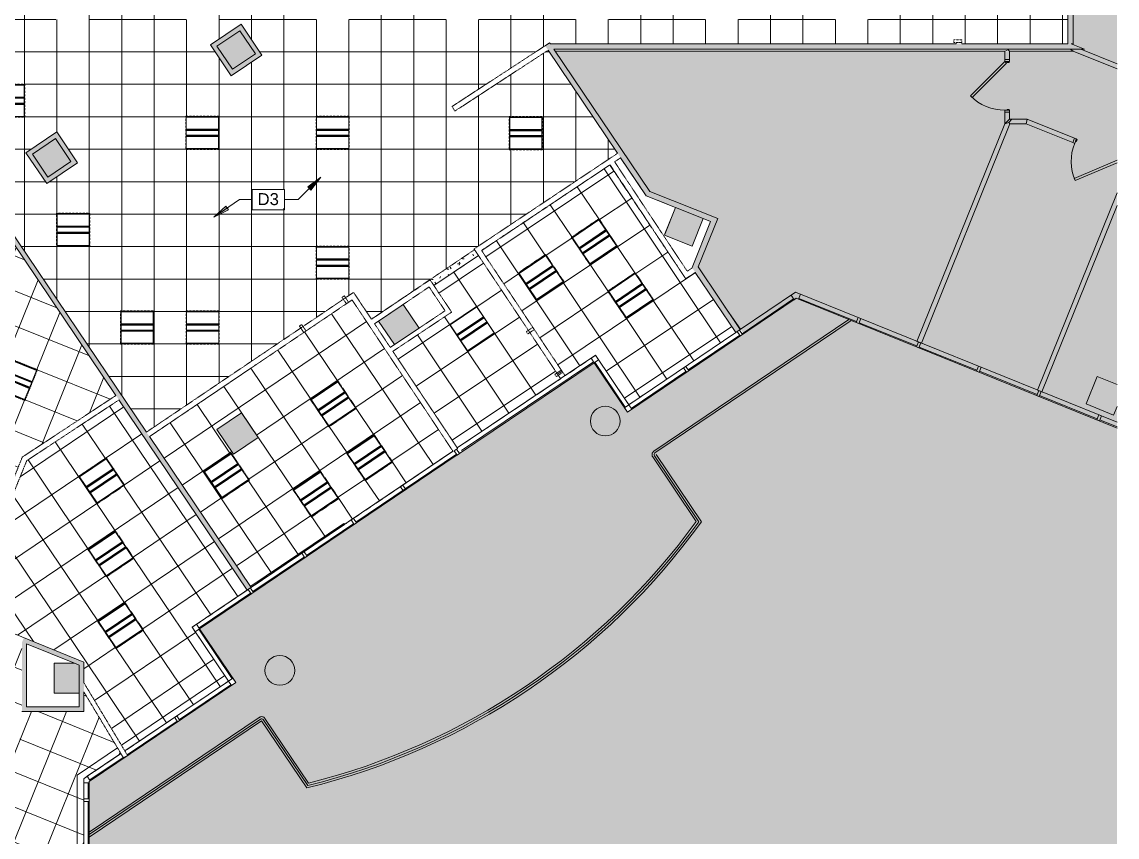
# Model space of a CAD drawing. Header units: inches. Extents: x 308 to 1690, y -476 to 1095.
# Drawn here: x 880 to 1690, y 52 to 655 of the extents above; entities that cross this region are included whole.
import ezdxf

# ---------------------------------------------------------------- set-up
doc = ezdxf.new("R2010")
doc.units = ezdxf.units.IN
doc.header["$MEASUREMENT"] = 0
doc.linetypes.add('Demolished', pattern=[0.1875, 0.125, -0.0625])
doc.layers.get('DefPoints').update_dxf_attribs({"lineweight": 9})
for name, color, linetype, lineweight in [('8th floor - 800-805 background_dwg', 8, 'Continuous', 9), ('A-ANNO-KEYN', 231, 'Continuous', 9), ('A-CLNG', 13, 'Continuous', 13), ('A-CLNG-PATT', 13, 'Demolished', 9), ('A-COLS', 52, 'Continuous', 13), ('A-DETL-GENF', 92, 'Continuous', 9), ('A-DOOR', 31, 'Continuous', 13), ('A-DOOR-FRAM', 31, 'Continuous', 20), ('A-WALL', 113, 'Continuous', 13), ('A-Wall-Bldg', 7, 'Continuous', 9), ('A-Wall-Exst', 7, 'Continuous', 9), ('A-WALL-PATT', 111, 'Continuous', 13), ('E-LITE-EQPM', 33, 'Continuous', 13), ('I-WALL', 2, 'Continuous', 13)]:
    doc.layers.add(name, color=color, linetype=linetype, lineweight=lineweight)
doc.styles.add('Arial', font='arial.ttf', dxfattribs={"height": 8.851796})

# ---------------------------------------------------------------- blocks, each defined once
blk = doc.blocks.new('Single Flush - OTJ_SOLIDFLUSH_ALUM-5004421-FIRST FLOOR RCP DEMO')
at = {"layer": 'A-DOOR-FRAM', "color": 10, "linetype": 'Demolished'}
for p, q in [((-20, 3.75), (-20, -2)), ((-20, 3.75), (-18, 3.75)), ((-18, 3.75), (-18, -2)), ((18.000004, 3.75), (18.000004, -2)), ((18.000004, 3.75), (20.000004, 3.75)), ((20.000004, 3.75), (20.000004, -2)), ((-20, -2), (-18, -2)), ((18.000004, -2), (20.000004, -2))]:
    blk.add_line(p, q, dxfattribs=at)
blk = doc.blocks.new('Single Flush - OTJ_SOLIDFLUSH_ALUM-V5-FIRST FLOOR RCP DEMO')
at = {"layer": 'A-DOOR-FRAM', "color": 10, "linetype": 'Demolished'}
for p, q in [((-20, -3.75), (-20, 2)), ((-20, 2), (-18, 2)), ((-18, -3.75), (-18, 2)), ((18.000004, -3.75), (18.000004, 2)), ((18.000004, 2), (20.000004, 2)), ((20.000004, -3.75), (20.000004, 2)), ((-20, -3.75), (-18, -3.75)), ((18.000004, -3.75), (20.000004, -3.75))]:
    blk.add_line(p, q, dxfattribs=at)
blk = doc.blocks.new('L-Recessed-Axis-Plano - 2 X 2-4550865-FIRST FLOOR RCP DEMO')
at = {"layer": 'E-LITE-EQPM', "lineweight": 9}
for p, q in [((11.91, 11.87), (-11.91, 11.87)), ((-11.91, 11.87), (-11.91, -11.88)), ((-11.88, -11.56), (-11.88, 11.56)), ((-11.88, 11.56), (11.87, 11.56)), ((11.87, 11.56), (11.87, -11.56)), ((11.91, -11.88), (11.91, 11.87)), ((-11.88, 2.74), (11.87, 2.74)), ((11.87, 2.51), (-11.88, 2.51)), ((-11.88, 2.3), (11.87, 2.3)), ((-11.88, 2.2), (11.87, 2.2)), ((-11.88, 1.83), (11.87, 1.83)), ((-11.88, -1.83), (11.87, -1.83)), ((-11.88, -2.2), (11.87, -2.2)), ((-11.88, -2.3), (11.87, -2.3)), ((-11.88, -2.51), (11.87, -2.51)), ((-11.88, -2.74), (11.87, -2.74)), ((-11.91, -11.88), (11.91, -11.88)), ((11.87, -11.56), (-11.88, -11.56))]:
    blk.add_line(p, q, dxfattribs=at)
blk = doc.blocks.new('8th floor - 800-805 background_dwg-4807125-FIRST FLOOR RCP DEMO')
at = {"layer": 'A-Wall-Bldg'}
for points in [[(1355.6, 498.46), (1359.19, 507.55), (1355.53, 498.48)], [(1173.65, 428.68), (1173.69, 428.71), (1161.89, 446.21), (1161.85, 446.18), (1171.6, 431.73)], [(1687.46, 364.37), (1690.03, 370.72), (1690.03, 387.06), (1675.3, 393.01), (1667.06, 372.61), (1682.06, 366.55)], [(1054.61, 347.71), (1054.62, 347.72), (1042.32, 365.96), (1024.1, 353.63), (1024.11, 353.62), (1042.34, 365.91), (1054.11, 348.45)], [(1312.54, 348.99), (1314.79, 349.47), (1316.89, 350.4), (1318.75, 351.75), (1320.29, 353.46), (1321.44, 355.45), (1322.15, 357.64), (1322.39, 359.93), (1322.15, 362.21), (1321.44, 364.4), (1320.15, 366.55), (1318.75, 368.1), (1316.89, 369.45), (1314.79, 370.39), (1312.54, 370.87), (1310.24, 370.87), (1307.99, 370.39), (1305.89, 369.45), (1304.03, 368.1), (1302.49, 366.39), (1301.34, 364.4), (1300.63, 362.21), (1300.39, 359.93), (1300.63, 357.64), (1301.34, 355.45), (1302.49, 353.46), (1304.17, 351.65), (1305.89, 350.4), (1307.99, 349.47), (1310.24, 348.99)], [(1071.76, 164.62), (1074.01, 165.09), (1076.11, 166.03), (1077.97, 167.38), (1079.51, 169.09), (1080.66, 171.08), (1081.37, 173.27), (1081.61, 175.56), (1081.37, 177.84), (1080.66, 180.03), (1079.51, 182.02), (1077.97, 183.73), (1076.11, 185.08), (1074.01, 186.02), (1071.76, 186.5), (1069.46, 186.5), (1067.21, 186.02), (1065.11, 185.08), (1063.25, 183.73), (1061.71, 182.02), (1060.56, 180.03), (1059.85, 177.84), (1059.61, 175.56), (1059.85, 173.27), (1060.56, 171.08), (1061.71, 169.09), (1063.25, 167.38), (1065.11, 166.03), (1067.21, 165.09), (1069.46, 164.62)]]:
    blk.add_hatch(color=256, dxfattribs=at).paths.add_polyline_path(points, flags=0)
for p, q in [((1355.53, 498.48), (1361.87, 514.17)), ((1383.81, 509.75), (1382.29, 505.98)), ((1355.6, 498.46), (1355.53, 498.48)), ((1161.89, 446.21), (1173.69, 428.7)), ((1161.89, 446.21), (1173.7, 428.71)), ((1450.67, 450.27), (1412.53, 424.55)), ((1497.31, 433.47), (1454.66, 450.7)), ((1491.66, 434.97), (1347.28, 337.61)), ((1493.33, 434.29), (1348.11, 336.36)), ((1541.81, 415.46), (1499.15, 432.7)), ((1410.88, 423.44), (1372.74, 397.72)), ((1542.1, 418.85), (1545.8, 417.36)), ((1586.31, 397.48), (1543.66, 414.71)), ((1302.71, 403.72), (1204.92, 338.22)), ((1303.7, 403.51), (1326.14, 370.24)), ((1371.08, 396.61), (1330.65, 369.35)), ((1630.81, 379.49), (1588.16, 396.73)), ((1631.1, 382.88), (1634.81, 381.39)), ((1675.19, 361.56), (1632.66, 378.75)), ((1690.03, 355.56), (1677.17, 360.76)), ((1126.88, 285.23), (1201.41, 335.37)), ((1127.35, 284.58), (1201.77, 334.85)), ((1203.26, 337.11), (1203.26, 337.11)), ((1346.46, 333.44), (1378.73, 285.59)), ((1347.71, 334.28), (1380.62, 285.48)), ((1348.95, 335.12), (1382.49, 285.37)), ((1090.41, 260.62), (1125.29, 284.06)), ((1050.65, 233.77), (1088.79, 259.48)), ((1010.85, 206.93), (1049, 232.64)), ((1010.67, 205.93), (1035.3, 169.4)), ((1029.8, 171.76), (953.39, 120.23)), ((996.28, 139.18), (1034.43, 164.9)), ((929.55, 55.9), (1055.44, 140.8)), ((929.55, 54.09), (1056.28, 139.56)), ((957.65, 113.13), (994.63, 138.06)), ((1058.36, 139.16), (1091.25, 90.39)), ((1059.61, 139.99), (1091.86, 92.18)), ((928.17, 97.19), (953.06, 113.97)), ((953.02, 113.92), (953.07, 113.96)), ((953.74, 112.85), (953.02, 113.92)), ((954.75, 111.17), (930, 94.48)), ((925.59, 92.35), (925.59, -149.24)), ((928.84, 92.35), (928.84, 80.58)), ((929.56, 92.36), (929.56, -475.96)), ((928.83, 78.58), (928.83, 32.58))]:
    blk.add_line(p, q, dxfattribs=at)
at = {"layer": 'A-Wall-Bldg', "flags": 128}
for points in [[(1690.03, 359.08), (1452.17, 455.22), (1411.29, 427.65)], [(1690.03, 354.79), (1452.61, 450.75), (1327.76, 366.55), (1303.11, 403.11), (1203.45, 335.93)], [(1407.97, 425.42), (1328.82, 372.05), (1325.54, 369.84), (1327.76, 366.55), (1331.04, 368.76), (1328.82, 372.05), (1304.18, 408.6), (1306.4, 405.33), (1303.11, 403.11), (1300.9, 406.39), (1304.18, 408.61), (1201.85, 340.09)], [(1409.05, 426.14), (1411.26, 422.86), (1412.92, 423.97), (1410.7, 427.26)], [(1667.06, 372.61), (1675.3, 393.01), (1690.03, 387.06)], [(1024.08, 353.66), (1042.32, 365.96), (1054.62, 347.72)], [(1690.03, 370.72), (1687.46, 364.37), (1667.06, 372.61)], [(955.97, 115.93), (1032.6, 167.6), (1034.82, 164.32), (1038.1, 166.53), (1035.88, 169.82), (1032.6, 167.6), (1005.76, 207.4), (1007.97, 204.11), (1011.26, 206.33), (1009.05, 209.61), (1005.76, 207.4), (1198.71, 337.61)], [(1201.3, 339.11), (1203.45, 335.93), (1201.79, 334.81), (1199.64, 338.01)], [(1127.34, 284.59), (1011.26, 206.33), (1038.1, 166.53), (930.38, 93.91)], [(929.54, 52.28), (1057.12, 138.32), (1090.67, 88.57)], [(950.48, 118.27), (920.59, 98.11), (920.59, -14.68)], [(956.77, 111.93), (956.89, 111.75), (955.23, 110.64), (955.05, 110.9)], [(925.58, 80.58), (925.58, 78.58), (929.54, 78.58), (929.54, 80.58), (925.58, 80.58)]]:
    blk.add_lwpolyline(points, dxfattribs=at)
for points in [[(1452.63, 450.76), (1454.4, 450.05), (1455.88, 453.72), (1452.16, 455.22), (1448.85, 452.98), (1451.06, 449.7)], [(1500.38, 435.74), (1498.53, 436.48), (1497.06, 432.86), (1498.92, 432.11)], [(1544.88, 417.73), (1543.02, 418.48), (1541.56, 414.85), (1543.41, 414.11)], [(1370.91, 400.42), (1369.26, 399.3), (1371.47, 396.02), (1373.13, 397.14)], [(1589.38, 399.75), (1587.53, 400.49), (1586.06, 396.87), (1587.92, 396.12)], [(1633.88, 381.76), (1632.03, 382.51), (1630.57, 378.88), (1632.42, 378.14)], [(1678.38, 363.78), (1676.53, 364.52), (1675.07, 360.9), (1676.92, 360.15)], [(1159.92, 311.4), (1161.57, 312.52), (1163.79, 309.24), (1162.13, 308.12)], [(1049.04, 237.95), (1049.59, 237.13), (1118.47, 283.44), (1117.91, 284.27)], [(1123.44, 286.79), (1125.1, 287.91), (1127.31, 284.63), (1125.66, 283.51)], [(1086.97, 262.19), (1088.62, 263.31), (1090.84, 260.02), (1089.18, 258.91)], [(1047.18, 235.35), (1048.83, 236.47), (1051.04, 233.18), (1049.39, 232.06)], [(992.81, 140.76), (994.46, 141.88), (996.68, 138.59), (995.02, 137.48)], [(929.55, 93.35), (929.55, 92.35), (925.6, 92.35), (925.6, 95.45), (928.17, 97.19), (930.38, 93.91)]]:
    blk.add_lwpolyline(points, close=True, dxfattribs=at)
at = {"layer": 'A-Wall-Bldg'}
for centre in [(1311.39, 359.93), (1070.61, 175.56)]:
    blk.add_circle(centre, 11, dxfattribs=at)
for centre, radius, start, end in [((1348.95, 335.12), 3, 123.98208, 213.99251), ((1348.95, 335.12), 1.5, 123.99215, 214.01301), ((968.95, 583.85), 510, 283.80727, 324.17908), ((968.95, 583.85), 508.42, 283.91968, 324.06559), ((968.95, 583.85), 506.8, 284.0347, 323.95058), ((1057.12, 138.32), 3, 33.99724, 124.00767), ((1057.12, 138.32), 1.5, 33.97674, 123.9976)]:
    blk.add_arc(centre, radius, start, end, dxfattribs=at)
at = {"layer": 'A-Wall-Exst'}
for p, q in [((1269.09, 634.2), (1320.49, 558.01)), ((1274.4, 633.53), (1607.01, 633.53)), ((1610.51, 633.49), (1657.61, 633.49)), ((1657.61, 638.33), (1657.61, 638.97)), ((1322.72, 554.7), (1337.75, 532.42))]:
    blk.add_line(p, q, dxfattribs=at)
at = {"layer": 'A-Wall-Exst', "flags": 128}
for points in [[(1341.74, 526.52), (1356.65, 520.49), (1356.68, 520.57)], [(1408.66, 425.82), (1411.53, 427.82), (1399.93, 444.48)]]:
    blk.add_lwpolyline(points, dxfattribs=at)
at = {"layer": 'A-WALL-PATT', "color": 7, "lineweight": 9}
for p, q in [((1607, 588.35), (1610.5, 588.35)), ((1658.56, 569.16), (1657.25, 565.91)), ((1356.68, 520.57), (1356.65, 520.49)), ((1411.53, 427.82), (1408.66, 425.82))]:
    blk.add_line(p, q, dxfattribs=at)
at = {"layer": 'A-WALL-PATT', "color": 7, "lineweight": 9, "flags": 128}
for points in [[(1609.52, 634.97), (1609.34, 634.53), (1607.01, 633.49), (1609.34, 634.53), (1610.51, 633.49)], [(1610.51, 633.49), (1609.34, 634.53), (1609.52, 634.97)], [(1610.51, 627.35), (1609.34, 627.35), (1607.01, 627.35)], [(1545.2, 417.56), (1544.12, 418), (1541.96, 418.87)], [(1634.35, 381.59), (1632.19, 382.46), (1631.11, 382.9)]]:
    blk.add_lwpolyline(points, dxfattribs=at)
for points in [[(1655.48, 634.97), (1656.12, 634.52), (1657.61, 633.48)], [(1609.88, 580.7), (1612.19, 583.3), (1609.88, 580.7), (1610.78, 579.8), (1609.88, 580.7), (1607, 579.8), (1607.9, 580.7), (1610.5, 583.3), (1607, 579.8)], [(1622.99, 580.69), (1622.82, 579.8), (1623.5, 583.3)]]:
    blk.add_lwpolyline(points, close=True, dxfattribs=at)
at = {"layer": 'DefPoints'}
for p, q in [((1657.61, 633.48), (1690.03, 620.38)), ((1690.03, 624.16), (1663.27, 634.97)), ((1690.03, 528.67), (1631.11, 382.9))]:
    blk.add_line(p, q, dxfattribs=at)
at = {"layer": 'DefPoints', "flags": 128}
for points in [[(1607.01, 633.49), (1607.01, 627.35), (1610.51, 627.35), (1610.51, 633.49)], [(1610.51, 625.85), (1610.51, 627.35), (1607.01, 627.35), (1607.01, 625.85), (1610.51, 625.85)], [(1610.26, 625.85), (1610.26, 625.23), (1608.76, 625.23), (1608.76, 625.85), (1610.26, 625.85)], [(1612.19, 583.3), (1610.5, 583.3), (1610.5, 588.35), (1607, 588.35), (1607, 579.8), (1541.96, 418.87), (1545.2, 417.56), (1610.78, 579.8), (1622.82, 579.8), (1657.25, 565.91), (1658.56, 569.16), (1623.5, 583.3), (1612.19, 583.3)], [(1610.5, 589.85), (1610.5, 588.35), (1607, 588.35), (1607, 589.85), (1610.5, 589.85)], [(1610.25, 589.85), (1610.25, 590.48), (1608.75, 590.48), (1608.75, 589.85), (1610.25, 589.85)], [(1690.03, 552.94), (1658.21, 539.41), (1658.9, 537.8), (1690.03, 551.04)], [(1631.11, 382.9), (1634.35, 381.59), (1690.03, 519.33)]]:
    blk.add_lwpolyline(points, dxfattribs=at)
for points in [[(1607.01, 625.85), (1608.24, 624.62), (1582.78, 599.16), (1581.55, 600.4)], [(1659.95, 568.6), (1658.56, 569.16), (1657.25, 565.91), (1658.64, 565.35)], [(1659.86, 568.37), (1660.44, 568.13), (1659.87, 566.74), (1659.29, 566.98)]]:
    blk.add_lwpolyline(points, close=True, dxfattribs=at)
at = {"layer": 'DefPoints'}
for centre, start, end in [((1607.01, 625.85), 224.991, 269.991), ((1692.03, 551.89), 158.03839, 203.03839)]:
    blk.add_arc(centre, 36, start, end, dxfattribs=at)
blk = doc.blocks.new('Keynote Tag - Keynote Number - Boxed-135510-FIRST FLOOR RCP DEMO')
at = {"layer": 'A-ANNO-KEYN'}
for p, q in [((-0.125, -0.0792), (-0.125, 0.0781)), ((-0.125, 0.0781), (0.125, 0.0781)), ((0.125, 0.0781), (0.125, -0.0792)), ((-0.125, -0.0792), (0.125, -0.0792))]:
    blk.add_line(p, q, dxfattribs=at)

msp = doc.modelspace()

# ---------------------------------------------------------------- hatches: boundary and pattern name
at = {"layer": 'A-ANNO-KEYN'}
for points in [[(1100.97, 540.35), (1091.31, 533.06), (1093.52, 530.8)], [(1021.71, 510.8), (1032.51, 516.25), (1030.73, 518.86)]]:
    msp.add_hatch(color=256, dxfattribs=at).paths.add_polyline_path(points, flags=0)
at = {"layer": 'A-CLNG-PATT', "lineweight": 13}
h = msp.add_hatch(dxfattribs=at)
h.set_pattern_fill('FP_16', color=55, style=0, pattern_type=2)
h.set_pattern_definition([(0, (1169.608, 608.984), (0, -24), []), (270, (1169.608, 608.984), (-24, -1e-15), [])])
h.paths.add_polyline_path([(971.93, 351.76), (1125.16, 455.1), (1132.51, 444.08), (1138.42, 435.35), (1214.65, 486.71), (1214.32, 487.22), (1320.49, 558.02), (1269.11, 634.22), (1200.15, 589.22), (1197.97, 592.57), (1270.22, 639.72), (1270.73, 638.97), (1571.05, 638.97), (1571.05, 639.97), (1575.05, 639.97), (1575.05, 638.97), (1653.62, 638.97), (1653.62, 719.49), (1579.05, 719.49), (1579.05, 708.49), (1607.17, 708.49), (1607.17, 682.47), (1575.05, 682.47), (1575.05, 679.97), (1571.05, 679.97), (1571.04, 697.81), (1524.55, 697.81), (1524.55, 697.74), (1440.68, 697.74), (1440.68, 697.81), (1400.68, 697.81), (1400.68, 697.74), (1388.68, 697.74), (1388.68, 697.81), (1348.68, 697.81), (1348.68, 697.74), (1316.68, 697.74), (1316.68, 686.47), (1286.68, 686.47), (1286.67, 697.74), (1075.62, 697.74), (1075.62, 697.81), (1035.62, 697.81), (1035.62, 697.74), (1025.62, 697.74), (1025.62, 697.81), (985.62, 697.81), (985.62, 697.74), (776.66, 697.74), (706.41, 726.12), (685.6, 674.6), (743.63, 651.15), (737.63, 660.05), (761.69, 676.28), (777.64, 652.05), (771.89, 648.18), (869.18, 504.02), (971.92, 351.78)], flags=0)
h.paths.add_polyline_path([(952.83, 416.83), (952.83, 441.39), (977.45, 441.39), (977.45, 416.83), (971.86, 416.83)], flags=0)
h.paths.add_polyline_path([(1025.83, 416.83), (1001.2, 416.83), (1001.2, 441.39), (1025.83, 441.39), (1025.83, 428.76)], flags=0)
h.paths.add_polyline_path([(1122.01, 464.83), (1097.39, 464.83), (1097.39, 489.39), (1122.01, 489.39), (1122.01, 468.29)], flags=0)
h.paths.add_polyline_path([(905.42, 489.14), (905.42, 513.7), (930.05, 513.7), (930.05, 489.14), (912.38, 489.14)], flags=0)
h.paths.add_polyline_path([(898.11, 535.57), (882.74, 558.37), (905.54, 573.74), (920.91, 550.94), (898.17, 535.61)], flags=0)
h.paths.add_polyline_path([(1240.38, 560.58), (1240.38, 585.14), (1265, 585.14), (1265, 560.58), (1258, 560.58)], flags=0)
h.paths.add_polyline_path([(1000.98, 560.83), (1000.98, 585.39), (1025.61, 585.39), (1025.61, 560.83), (1001.2, 560.83)], flags=0)
h.paths.add_polyline_path([(1097.39, 560.83), (1097.39, 585.39), (1122.01, 585.39), (1122.01, 560.83)], flags=0)
h.paths.add_polyline_path([(859.28, 584.59), (857.33, 584.59), (857.33, 609.15), (881.95, 609.15), (881.95, 584.59)], flags=0)
h.paths.add_polyline_path([(1034.58, 615.31), (1019.21, 638.11), (1042.01, 653.48), (1057.38, 630.68), (1035.52, 615.95)], flags=0)
h.paths.add_polyline_path([(825.98, 656.83), (808.98, 656.83), (808.98, 681.39), (833.61, 681.39), (833.61, 656.83)], flags=0)
h.paths.add_polyline_path([(912.38, 656.83), (904.98, 656.83), (904.98, 681.39), (929.61, 681.39), (929.61, 656.83)], flags=0)
h.paths.add_polyline_path([(1022.86, 656.83), (1000.98, 656.83), (1000.98, 681.39), (1025.61, 681.39), (1025.61, 656.83)], flags=0)
h.paths.add_polyline_path([(1097.39, 656.83), (1097.39, 681.39), (1122.01, 681.39), (1122.01, 656.83)], flags=0)
h.paths.add_polyline_path([(1218.01, 656.83), (1193.39, 656.83), (1193.39, 681.39), (1218.01, 681.39)], flags=0)
h.paths.add_polyline_path([(1289.39, 656.83), (1289.39, 681.39), (1314.01, 681.39), (1314.01, 656.83), (1301.2, 656.83)], flags=0)
h.paths.add_polyline_path([(1506.01, 656.83), (1481.39, 656.83), (1481.39, 681.39), (1506.01, 681.39)], flags=0)
h.paths.add_polyline_path([(1410.01, 656.83), (1385.39, 656.83), (1385.39, 681.39), (1410.01, 681.39), (1410.01, 669.39)], flags=0)
h.paths.add_polyline_path([(713.42, 680.27), (713.42, 704.83), (738.05, 704.83), (738.05, 680.27), (724, 680.27)], flags=0)
h = msp.add_hatch(dxfattribs=at)
h.set_pattern_fill('FP_6', color=55, style=0, pattern_type=2)
h.set_pattern_definition([(68, (707.18, 135.603), (22.2524, -8.9906), []), (338, (707.18, 135.603), (-8.9906, -22.2524), [])])
h.paths.add_polyline_path([(754.92, -407.96), (754.92, -123.2), (703.97, -102.62), (880.1, 333.3), (949.38, 378.92), (768.99, 646.22), (753.85, 636.01), (747.13, 645.97), (684.29, 671.36), (648.32, 582.35), (717.95, 554.22), (716.18, 549.82), (774.3, 479.99), (616.9, 90.42), (613.19, 91.92), (618.3, 104.55), (589.78, 116.08), (568.42, 63.23), (596.94, 51.7), (598.21, 54.83), (601.92, 53.33), (600.65, 50.2), (683.02, 16.93), (609.96, -163.89), (562.37, -144.66), (532.59, -218.38), (498.74, -204.69), (464.09, -290.46), (741.22, -402.42)], flags=0)
h.paths.add_polyline_path([(682.83, -372.72), (660, -363.5), (669.2, -340.72), (692.03, -349.95), (683.04, -372.19)], flags=0)
h.paths.add_polyline_path([(595.21, -337.29), (572.38, -328.07), (581.58, -305.29), (604.41, -314.52), (595.42, -336.76)], flags=0)
h.paths.add_polyline_path([(718.79, -283.71), (695.96, -274.49), (705.16, -251.71), (727.99, -260.94), (719, -283.18)], flags=0)
h.paths.add_polyline_path([(631.17, -248.28), (608.34, -239.06), (617.54, -216.28), (640.37, -225.51), (631.39, -247.75)], flags=0)
h.paths.add_polyline_path([(666.74, -159.11), (643.91, -149.89), (653.11, -127.11), (675.94, -136.34), (666.95, -158.58)], flags=0)
h.paths.add_polyline_path([(702.63, -70.07), (679.8, -60.85), (689, -38.08), (711.83, -47.3), (702.85, -69.55)], flags=0)
h.paths.add_polyline_path([(739.06, 18.75), (716.23, 27.97), (725.43, 50.75), (748.26, 41.52), (739.27, 19.28)], flags=0)
h.paths.add_polyline_path([(650.05, 54.71), (627.22, 63.94), (636.42, 86.71), (659.25, 77.48), (650.26, 55.24)], flags=0)
h.paths.add_polyline_path([(775.02, 107.76), (752.19, 116.98), (761.39, 139.76), (784.22, 130.53), (775.23, 108.29)], flags=0)
h.paths.add_polyline_path([(686.01, 143.72), (663.18, 152.94), (672.38, 175.72), (695.21, 166.49), (686.22, 144.25)], flags=0)
h.paths.add_polyline_path([(810.59, 196.93), (787.76, 206.15), (796.96, 228.92), (819.79, 219.7), (810.8, 197.45)], flags=0)
h.paths.add_polyline_path([(721.58, 232.89), (698.75, 242.11), (707.95, 264.89), (730.78, 255.66), (721.79, 233.42)], flags=0)
h.paths.add_polyline_path([(846.48, 285.96), (823.65, 295.19), (832.85, 317.96), (855.68, 308.74), (846.69, 286.49)], flags=0)
h.paths.add_polyline_path([(757.47, 321.93), (734.64, 331.15), (743.84, 353.92), (766.67, 344.7), (757.68, 322.45)], flags=0)
h.paths.add_polyline_path([(882.05, 375.13), (859.22, 384.36), (868.42, 407.13), (891.25, 397.91), (882.24, 375.6)], flags=0)
h.paths.add_polyline_path([(793.04, 411.09), (770.21, 420.32), (779.41, 443.09), (802.24, 433.87), (793.25, 411.62)], flags=0)
h.paths.add_polyline_path([(806.44, 509.83), (783.61, 519.05), (792.81, 541.83), (815.64, 532.6), (806.65, 510.36)], flags=0)
h.paths.add_polyline_path([(748.55, 558.76), (725.72, 567.99), (734.92, 590.76), (757.76, 581.53), (748.77, 559.29)], flags=0)
h = msp.add_hatch(dxfattribs=at)
h.set_pattern_fill('FP_14', color=55, style=0, pattern_type=2)
h.set_pattern_definition([(33.74, (1313.702, 455.556), (13.33, -19.958), []), (303.74, (1313.702, 455.556), (-19.958, -13.33), [])])
h.paths.add_polyline_path([(1328.83, 372.04), (1407.97, 425.42), (1377.95, 469.92), (1370.91, 465.16), (1314.7, 549.32), (1219.92, 486.02), (1281.68, 393.41), (1304.17, 408.6), (1327.76, 373.63)], flags=0)
h.paths.add_polyline_path([(1326.86, 435.67), (1313.12, 456.03), (1333.54, 469.81), (1347.28, 449.44), (1326.97, 435.75)], flags=0)
h.paths.add_polyline_path([(1260.57, 449.11), (1246.83, 469.47), (1267.24, 483.25), (1280.98, 462.88), (1260.68, 449.19)], flags=0)
h.paths.add_polyline_path([(1300.02, 475.46), (1286.28, 495.82), (1306.69, 509.6), (1320.43, 489.23), (1300.12, 475.54)], flags=0)
at = {"layer": 'A-CLNG-PATT', "linetype": 'Continuous', "lineweight": 13}
h = msp.add_hatch(dxfattribs=at)
h.set_pattern_fill('FP_18', color=256, style=0, pattern_type=2)
h.set_pattern_definition([(0, (0, 0), (15.36, 3.84), [1.267, -10.253, 1.267, -10.253, -61.44]), (0, (0, 0), (15.36, 3.84), [-23.04, 1.267, -21.773, 1.267, -10.253, -26.88]), (0, (0, 0), (15.36, 3.84), [-57.6, 1.267, -6.413, 1.267, -17.933]), (120, (5.76, 1.92), (-11.005538, 11.38215), [1.267, -10.253, 1.267, -10.253, -61.44]), (120, (5.76, 1.92), (-11.005538, 11.38215), [-23.04, 1.267, -21.773, 1.267, -10.253, -26.88]), (120, (5.76, 1.92), (-11.005538, 11.38215), [-57.6, 1.267, -6.413, 1.267, -17.933]), (240, (7.68, 9.6), (-4.354462, -15.22215), [1.267, -10.253, 1.267, -10.253, -61.44]), (240, (7.68, 9.6), (-4.354462, -15.22215), [-23.04, 1.267, -21.773, 1.267, -10.253, -26.88]), (240, (7.68, 9.6), (-4.354462, -15.22215), [-57.6, 1.267, -6.413, 1.267, -17.933])])
h.paths.add_polyline_path([(1184.52, 460.26), (1217.59, 482.32), (1214.65, 486.71), (1181.69, 464.5), (1184.51, 460.28)], flags=0)
at = {"layer": 'A-CLNG-PATT', "lineweight": 13}
h = msp.add_hatch(dxfattribs=at)
h.set_pattern_fill('FP_19', color=55, style=0, pattern_type=2)
h.set_pattern_definition([(303.698, (1209.704, 411.225), (-19.9674, -13.3156), []), (213.698, (1209.704, 411.225), (-13.3156, 19.9674), [])])
h.paths.add_polyline_path([(1201.87, 340.17), (1278.33, 391.23), (1276.09, 394.58), (1276.09, 394.58), (1217.59, 482.32), (1184.52, 460.26), (1197.68, 440.5), (1154.22, 411.52), (1198.8, 344.76)], flags=0)
h.paths.add_polyline_path([(1209.63, 411.73), (1196.37, 431.43), (1216.09, 444.73), (1229.34, 425.03), (1210.04, 412)], flags=0)
h.paths.add_polyline_path([(1209.48, 412), (1229.17, 425.29), (1224.23, 432.6), (1204.54, 419.32)], flags=0)
h.paths.add_polyline_path([(1204.03, 420.07), (1223.72, 433.36), (1221.68, 436.38), (1201.99, 423.1)], flags=0)
h.paths.add_polyline_path([(1201.48, 423.86), (1221.17, 437.14), (1216.23, 444.46), (1196.55, 431.17), (1198.17, 428.76)], flags=0)
h = msp.add_hatch(dxfattribs=at)
h.set_pattern_fill('FP_13', color=55, style=0, pattern_type=2)
h.set_pattern_definition([(34.008, (1086.747, 343.23), (13.4234, -19.895), []), (304.008, (1086.747, 343.23), (-19.895, -13.4234), [])])
h.paths.add_polyline_path([(1049.46, 236.89), (1198.7, 337.61), (1124.04, 449.53), (974.19, 348.45), (1049.45, 236.9)], flags=0)
h.paths.add_polyline_path([(1093.93, 288.95), (1080.19, 309.31), (1100.61, 323.08), (1114.34, 302.72), (1094.04, 289.02)], flags=0)
h.paths.add_polyline_path([(1027.78, 302.49), (1014.04, 322.85), (1034.45, 336.62), (1048.19, 316.26), (1027.89, 302.56)], flags=0)
h.paths.add_polyline_path([(1133.72, 315.8), (1119.98, 336.16), (1140.39, 349.93), (1154.13, 329.57), (1133.83, 315.87)], flags=0)
h.paths.add_polyline_path([(1036.4, 335.37), (1024.1, 353.67), (1042.32, 365.96), (1054.62, 347.66), (1036.47, 335.42)], flags=0)
h.paths.add_polyline_path([(1106.87, 355.59), (1093.13, 375.95), (1113.55, 389.72), (1127.28, 369.36), (1106.98, 355.66)], flags=0)
h = msp.add_hatch(dxfattribs=at)
h.set_pattern_fill('FP_12', color=55, style=0, pattern_type=2)
h.set_pattern_definition([(304.014, (942.053, 245.767), (-19.8936, -13.4255), []), (214.014, (942.053, 245.767), (-13.4255, 19.8936), [])])
h.paths.add_polyline_path([(955.97, 115.93), (1032.59, 167.61), (1005.76, 207.4), (1046.55, 234.94), (951.58, 375.58), (883.34, 330.64), (837.55, 217.31), (925.66, 181.71), (925.67, 166.36), (949.4, 126.87)], flags=0)
h.paths.add_polyline_path([(949.4, 191.59), (935.66, 211.95), (956.07, 225.72), (969.81, 205.36), (949.51, 191.66)], flags=0)
h.paths.add_polyline_path([(942.28, 244.7), (928.54, 265.06), (948.96, 278.83), (962.7, 258.47), (942.39, 244.77)], flags=0)
h.paths.add_polyline_path([(935.45, 298.73), (921.71, 319.09), (942.12, 332.87), (955.86, 312.51), (935.57, 298.81)], flags=0)
h = msp.add_hatch(dxfattribs=at)
h.set_pattern_fill('FP_11', color=55, style=0, pattern_type=2)
h.set_pattern_definition([(68, (869.49, 102.213), (22.2524, -8.9906), []), (338, (869.49, 102.213), (-8.9906, -22.2524), [])])
h.paths.add_polyline_path([(925.59, -15.76), (925.59, 95.45), (953.06, 113.97), (925.66, 159.56), (925.66, 145.02), (879.79, 145.02), (879.79, 196.47), (836.24, 214.07), (763.52, 34.1), (811.15, 14.9), (925.42, -15.72)], flags=0)
h.paths.add_polyline_path([(833.31, 13.12), (810.48, 22.35), (819.68, 45.12), (842.51, 35.9), (833.52, 13.65)], flags=0)
h.paths.add_polyline_path([(851.29, 57.63), (828.46, 66.85), (837.66, 89.63), (860.49, 80.4), (851.5, 58.16)], flags=0)
h.paths.add_polyline_path([(869.27, 102.13), (846.44, 111.36), (855.64, 134.13), (878.47, 124.91), (869.48, 102.66)], flags=0)
at = {"layer": 'A-COLS', "lineweight": 5}
msp.add_hatch(color=250, dxfattribs=at).paths.add_polyline_path([(1036.4, 335.37), (1054.62, 347.69), (1042.34, 365.91), (1024.1, 353.61), (1036.36, 335.42)], flags=0)
at = {"layer": 'A-DETL-GENF'}
h = msp.add_hatch(color=254, dxfattribs=at)
h.paths.add_polyline_path([(307.55, -475.96), (1690.03, -475.96), (1690.03, 370.72), (1687.46, 364.37), (1667.06, 372.61), (1675.3, 393.01), (1690.03, 387.06), (1690.03, 1073.57), (1594.71, 1073.57), (1594.7, 1021.49), (1579.71, 1021.5), (1579.71, 1050.49), (1474.72, 1050.49), (1474.72, 946.5), (1579.7, 946.5), (1579.7, 979.5), (1583.69, 979.45), (1583.71, 979.49), (1594.71, 979.44), (1602.63, 978.69), (1602.73, 962.72), (1603.01, 962.57), (1602.84, 946.49), (1598.83, 946.49), (1598.83, 942.49), (1516.66, 942.5), (1404.71, 942.52), (1404.71, 947.51), (1460.7, 947.51), (1460.7, 962.51), (1470.71, 962.51), (1470.71, 1073.57), (1171.71, 1073.57), (1171.71, 973.55), (1276.05, 973.53), (1276.05, 947.53), (1317.55, 947.52), (1317.55, 942.53), (1166.7, 942.54), (1166.7, 942.86), (889.38, 942.86), (889.38, 946.36), (905.1, 946.36), (905.1, 1073.57), (776.6, 1073.57), (734.78, 970.08), (695.56, 970.08), (685.98, 946.36), (849.38, 946.36), (849.38, 942.86), (684.56, 942.86), (448.58, 358.79), (445.34, 360.1), (641.79, 846.33), (588.01, 868.05), (591.85, 877.56), (595.1, 876.25), (592.57, 869.99), (643.1, 849.57), (658.83, 888.51), (608.3, 908.93), (605.58, 902.21), (602.34, 903.52), (620.83, 949.27), (624.07, 947.96), (609.61, 912.17), (660.14, 891.76), (692.33, 971.42), (641.8, 991.84), (639.05, 985.05), (635.81, 986.36), (638.55, 993.15), (625.19, 998.55), (642.55, 1041.52), (645.79, 1040.21), (629.74, 1000.48), (696.34, 973.58), (708.71, 973.58), (708.71, 996.59), (741.72, 996.59), (772.04, 1071.64), (767.25, 1073.57), (595.14, 1073.57), (552.68, 968.48), (549.44, 969.79), (580.57, 1046.85), (514.43, 1073.57), (307.55, 1073.57), (307.55, 798.87), (456.13, 738.84), (503.02, 854.91), (506.27, 853.6), (454.22, 724.78), (450.98, 726.09), (454.82, 735.59), (307.55, 795.09), (307.55, 591.43), (384.03, 560.49), (415.36, 637.94), (415.07, 638.06), (423.31, 658.46), (423.62, 658.37), (435.99, 689), (439.24, 687.69), (426.85, 657.03), (443.93, 650.13), (435.69, 629.73), (418.61, 636.63), (379.12, 539.02), (375.88, 540.33), (382.72, 557.25), (307.55, 587.66), (307.55, 388.62), (310.36, 395.56), (316.34, 393.14), (360.88, 503.25), (364.12, 501.94), (319.58, 391.83), (338.57, 384.15), (328.86, 360.14), (307.55, 368.76), (307.55, -123.54), (496.86, -200.02), (496.81, -200.13), (530.65, -213.82), (559.13, -143.35), (487.43, -114.38), (477.2, -139.72), (343.66, -85.77), (343.76, -85.54), (343.45, -85.41), (393.18, 37.53), (383, 41.64), (447.68, 201.71), (450.8, 200.45), (465.71, 237.3), (465.81, 237.25), (466.68, 239.41), (471.32, 237.53), (450.92, 187.42), (413.21, 94.2), (501.02, 58.71), (559.28, 201.96), (574.44, 239.43), (486.47, 275.02), (484.79, 270.87), (480.16, 272.74), (480.8, 274.34), (480.71, 274.38), (492.2, 302.8), (492.31, 302.8), (492.64, 303.63), (497.28, 301.76), (489.47, 282.44), (577.44, 246.85), (582.63, 259.71), (574.39, 263.05), (582.64, 283.43), (603.03, 275.19), (594.78, 254.8), (592.89, 255.56), (587.69, 242.7), (641.05, 221.12), (737.8, 460.29), (615.11, 509.86), (597.9, 467.3), (568.92, 479.02), (510.84, 335.34), (506.21, 337.21), (507.27, 339.86), (507.2, 339.88), (584.26, 530.32), (588.89, 528.45), (587.62, 525.28), (677.39, 489.01), (692.35, 526), (682.31, 530.06), (690.55, 550.45), (706.13, 544.15), (708.41, 554.3), (614.65, 592.18), (602.39, 561.86), (597.76, 563.73), (611.33, 597.29), (644.61, 583.85), (646.21, 587.79), (646.32, 587.74), (661.3, 624.83), (661.19, 624.87), (686.22, 686.82), (686.33, 686.78), (701.32, 723.87), (701.2, 723.91), (702.66, 727.52), (669.45, 740.94), (726.65, 882.49), (1577.02, 882.49), (1577.02, 841.12), (1657.61, 841.12), (1657.62, 638.33), (1666.03, 634.97), (1657.61, 634.97), (1657.61, 633.49), (1274.43, 633.49), (1344.41, 529.77), (1394.53, 509.77), (1380.06, 473.95), (1399.93, 444.48), (1413.8, 424.57), (1327.76, 366.55), (1303.11, 403.11), (1011.25, 206.36), (1038.1, 166.53), (929.56, 93.35), (929.56, -450.17), (758.42, -450.17), (758.42, -454.42), (754.92, -454.42), (754.92, -411.73), (629.46, -361.05), (613.67, -400.15), (610.42, -398.84), (612.75, -393.07), (564.59, -373.61), (562.26, -379.38), (559.02, -378.07), (574.81, -338.97), (462.78, -293.71), (451.73, -321.05), (444.54, -318.15), (445.86, -314.91), (449.8, -316.5), (495.54, -203.27), (384.75, -158.5), (339, -271.73), (359.02, -279.82), (362.17, -272.03), (381.64, -279.89), (378.49, -287.69), (408.77, -299.92), (407.46, -303.17), (377.18, -290.94), (371.14, -305.89), (351.67, -298.02), (357.71, -283.07), (334.44, -273.67), (381.5, -157.19), (307.55, -127.31), (307.55, -450.17)], flags=0)
h.paths.add_polyline_path([(614.06, -389.82), (626.22, -359.74), (616.5, -355.81), (605.45, -383.16), (574.9, -370.82), (585.95, -343.47), (578.06, -340.28), (565.91, -370.37), (613.67, -389.66)], flags=0)
h.paths.add_polyline_path([(426.88, 27.69), (437.43, 53.6), (398.04, 69.51), (387.56, 43.57), (425.8, 28.12)], flags=0)
h.paths.add_polyline_path([(564.9, 64.65), (587.68, 120.97), (619.7, 108.03), (758.62, 451.88), (741.51, 458.79), (641.76, 212.2), (584.69, 235.29), (583.51, 232.39), (632.7, 212.51), (610.96, 158.73), (557.14, 180.51), (580.05, 237.16), (579.08, 237.56), (579.04, 237.47), (579.16, 237.43), (534.04, 125.87), (557.22, 116.5), (565.68, 137.19), (569.39, 135.69), (559.5, 111.23), (532.41, 122.18), (516.97, 84.02), (558.89, 67.08)], flags=0)
h.paths.add_polyline_path([(1071.76, 164.62), (1069.46, 164.62), (1067.21, 165.09), (1065.11, 166.03), (1063.25, 167.38), (1061.71, 169.09), (1060.56, 171.08), (1059.85, 173.27), (1059.61, 175.56), (1059.85, 177.84), (1060.56, 180.03), (1061.71, 182.02), (1063.25, 183.73), (1065.11, 185.08), (1067.21, 186.02), (1069.46, 186.5), (1071.76, 186.5), (1074.01, 186.02), (1076.11, 185.08), (1077.97, 183.73), (1079.51, 182.02), (1080.66, 180.03), (1081.37, 177.84), (1081.61, 175.56), (1081.37, 173.27), (1080.66, 171.08), (1079.51, 169.09), (1077.97, 167.38), (1076.11, 166.03), (1074.01, 165.09)], flags=0)
h.paths.add_polyline_path([(608.2, 165.24), (626.18, 209.75), (581.69, 227.73), (563.74, 183.23), (608.2, 165.24)], flags=0)
h.paths.add_polyline_path([(583.05, 244.58), (588.25, 257.43), (587.28, 257.83), (582.08, 244.97), (582.64, 244.74)], flags=0)
h.paths.add_polyline_path([(432.23, 318.3), (428.98, 319.61), (430.36, 323.01), (433.6, 321.7), (432.76, 319.61)], flags=0)
h.paths.add_polyline_path([(1312.54, 348.99), (1310.24, 348.99), (1307.99, 349.47), (1305.89, 350.4), (1304.03, 351.75), (1302.49, 353.46), (1301.34, 355.45), (1300.63, 357.64), (1300.39, 359.93), (1300.63, 362.21), (1301.34, 364.4), (1302.63, 366.55), (1304.17, 368.2), (1305.89, 369.45), (1307.99, 370.39), (1310.24, 370.87), (1312.54, 370.87), (1314.79, 370.39), (1316.89, 369.45), (1318.75, 368.1), (1320.29, 366.39), (1321.44, 364.4), (1322.15, 362.21), (1322.39, 359.93), (1322.15, 357.64), (1321.44, 355.45), (1320.29, 353.46), (1318.75, 351.75), (1316.89, 350.4), (1314.79, 349.47)], flags=0)
h.paths.add_polyline_path([(307.55, 371.93), (315.4, 391.36), (311.46, 392.96), (307.55, 383.28), (307.55, 372.65)], flags=0)
h.paths.add_polyline_path([(595.96, 471.86), (611.87, 511.17), (586.12, 521.57), (570.23, 482.27), (594.65, 472.39)], flags=0)
h.paths.add_polyline_path([(692.38, 482.96), (696.4, 500.88), (689.61, 484.07), (692.22, 483.02)], flags=0)
h.paths.add_polyline_path([(685.91, 485.57), (700.85, 522.56), (696.06, 524.5), (681.1, 487.51)], flags=0)
h.paths.add_polyline_path([(521.25, 890.68), (518.01, 891.99), (523.16, 904.76), (523.07, 904.8), (526.53, 913.37), (398.16, 965.24), (394.04, 955.04), (369.93, 964.78), (379.67, 988.89), (403.78, 979.15), (399.47, 968.48), (527.84, 916.62), (531.31, 925.2), (531.38, 925.2), (534.45, 932.7), (537.7, 931.39), (534.74, 924.06), (551.85, 917.14), (543.61, 896.75), (543.54, 896.75), (543.47, 896.56), (526.41, 903.45), (523.21, 895.53)], flags=0)
h.paths.add_polyline_path([(998.7, 946.36), (1166.7, 946.36), (1166.7, 1073.57), (908.6, 1073.57), (908.6, 946.36)], flags=0)
h.paths.add_polyline_path([(1308.7, 947.53), (1286.71, 947.53), (1286.71, 994.53), (1308.71, 994.53), (1308.7, 947.53)], flags=0)
h.paths.add_polyline_path([(1171.71, 947.53), (1271.05, 947.53), (1271.05, 969.07), (1171.71, 969.07), (1171.71, 947.53)], flags=0)
h.paths.add_polyline_path([(998.7, 972.56), (998.71, 994.57), (1020.98, 994.6), (1020.98, 972.6), (998.71, 972.56)], flags=0)
h.paths.add_polyline_path([(734.71, 979.24), (740.91, 994.59), (734.71, 994.59), (734.71, 991.84)], flags=0)
h.paths.add_polyline_path([(581.88, 1050.1), (591.37, 1073.57), (523.77, 1073.57), (552.68, 1061.9)], flags=0)
h.paths.add_polyline_path([(1579.71, 1054.5), (1579.71, 1073.57), (1474.72, 1073.57), (1474.72, 1054.51), (1579.16, 1054.5)], flags=0)
at = {"layer": 'A-WALL', "lineweight": 5}
for points in [[(1035.52, 620.17), (1052.52, 631.63), (1041.06, 648.63), (1024.06, 637.16), (1025.61, 634.87)], [(899.06, 540.42), (916.05, 551.89), (904.59, 568.88), (887.6, 557.42), (898.72, 540.92)], [(1375.64, 489.32), (1383.79, 509.75), (1363.36, 517.9), (1355.21, 497.47), (1373.33, 490.24)], [(1155.35, 416.48), (1173.65, 428.68), (1161.85, 446.18), (1143.61, 433.88), (1154.22, 418.15)], [(912.38, 158.77), (922.16, 158.77), (922.16, 179.35), (918.66, 180.77), (903.67, 180.77), (903.67, 158.77)]]:
    msp.add_hatch(color=250, dxfattribs=at).paths.add_polyline_path(points, flags=0)
at = {"layer": 'A-WALL-PATT', "lineweight": 9}
for points in [[(1653.62, 638.97), (1657.62, 638.97), (1657.62, 840.97), (1653.62, 840.97), (1653.62, 656.83)], [(1021.16, 635.21), (1043.96, 650.58), (1041.99, 653.47), (1019.21, 638.11), (1019.84, 637.16)], [(1054.48, 628.73), (1057.38, 630.68), (1043.96, 650.58), (1041.06, 648.63), (1053.4, 630.33)], [(1046.55, 234.94), (1049.45, 236.9), (771.89, 648.18), (768.99, 646.22), (1003.45, 298.81)], [(1032.62, 618.21), (1035.52, 620.17), (1024.06, 637.16), (1021.16, 635.21), (1032, 619.13)], [(1344.35, 529.79), (1270.22, 639.72), (1266.87, 637.54), (1337.75, 532.42), (1341.73, 530.84)], [(1653.62, 634.97), (1666.03, 634.97), (1656, 638.97), (1270.73, 638.97), (1273.43, 634.97), (1603.62, 634.97)], [(1034.58, 615.31), (1054.48, 628.73), (1052.52, 631.63), (1032.62, 618.21)], [(884.69, 555.46), (907.5, 570.84), (905.54, 573.74), (882.74, 558.37), (883.38, 557.42)], [(918.01, 548.98), (920.91, 550.94), (907.5, 570.84), (904.59, 568.88), (916.69, 550.94)], [(896.15, 538.47), (899.06, 540.42), (887.6, 557.42), (884.69, 555.46), (894.83, 540.42)], [(898.11, 535.57), (918.01, 548.98), (916.05, 551.89), (896.15, 538.47)], [(1389.32, 507.55), (1390.82, 511.26), (1337.75, 532.42), (1341.73, 526.53), (1372.01, 514.45)], [(1380.06, 473.95), (1394.53, 509.77), (1390.82, 511.26), (1377.36, 477.95), (1377.95, 477.07)], [(1407.97, 425.41), (1411.29, 427.65), (1377.36, 477.95), (1375.55, 473.48), (1407.97, 425.42)], [(883.29, 145.02), (883.29, 195.06), (879.79, 196.47), (879.79, 145.02), (879.91, 145.02)], [(925.66, 177.94), (925.66, 181.71), (881.22, 199.67), (879.91, 196.42), (924.56, 178.38)], [(925.59, 148.52), (925.66, 148.52), (925.66, 177.94), (922.16, 179.35), (922.16, 148.52)], [(925.66, 145.02), (925.66, 148.52), (883.29, 148.52), (883.29, 145.02), (925.59, 145.02)]]:
    msp.add_hatch(color=7, dxfattribs=at).paths.add_polyline_path(points, flags=0)

# ---------------------------------------------------------------- linework, layer by layer
at = {"layer": 'A-ANNO-KEYN'}
for p, q in [((1100.97, 540.35), (1084.1, 523.75)), ((1100.97, 540.35), (1091.31, 533.06)), ((1093.52, 530.8), (1100.97, 540.35)), ((1091.31, 533.06), (1093.52, 530.8)), ((1021.71, 510.8), (1040.71, 523.75)), ((1030.73, 518.86), (1021.71, 510.8)), ((1032.51, 516.25), (1030.73, 518.86)), ((1084.1, 523.75), (1074.05, 523.75)), ((1021.71, 510.8), (1032.51, 516.25))]:
    msp.add_line(p, q, dxfattribs=at)
at = {"layer": 'A-CLNG', "color": 7, "linetype": 'Demolished', "lineweight": 9}
for p, q in [((881.95, 609.15), (857.33, 609.15)), ((881.95, 584.59), (881.95, 609.15)), ((857.33, 584.59), (881.95, 584.59)), ((1025.61, 585.39), (1000.98, 585.39)), ((1000.98, 585.39), (1000.98, 560.83)), ((1025.61, 560.83), (1025.61, 585.39)), ((1122.01, 585.39), (1097.39, 585.39)), ((1097.39, 585.39), (1097.39, 560.83)), ((1122.01, 560.83), (1122.01, 585.39)), ((1265, 585.14), (1240.38, 585.14)), ((1240.38, 585.14), (1240.38, 560.58)), ((1265, 560.58), (1265, 585.14)), ((1000.98, 560.83), (1025.61, 560.83)), ((1097.39, 560.83), (1122.01, 560.83)), ((1240.38, 560.58), (1265, 560.58)), ((1219.92, 486.02), (1314.7, 549.32)), ((1314.7, 549.32), (1370.91, 465.16)), ((930.05, 513.7), (905.42, 513.7)), ((905.42, 513.7), (905.42, 489.14)), ((930.05, 489.14), (930.05, 513.7)), ((1306.69, 509.6), (1286.28, 495.82)), ((1320.43, 489.23), (1306.69, 509.6)), ((1286.28, 495.82), (1300.02, 475.46)), ((905.42, 489.14), (930.05, 489.14)), ((1122.01, 489.39), (1097.39, 489.39)), ((1097.39, 489.39), (1097.39, 464.83)), ((1122.01, 464.83), (1122.01, 489.39)), ((1214.65, 486.71), (1138.4, 435.34)), ((1300.02, 475.46), (1320.43, 489.23)), ((1184.52, 460.26), (1217.59, 482.32)), ((1267.24, 483.25), (1246.83, 469.47)), ((1280.98, 462.88), (1267.24, 483.25)), ((1097.39, 464.83), (1122.01, 464.83)), ((1246.83, 469.47), (1260.57, 449.11)), ((1260.57, 449.11), (1280.98, 462.88)), ((1333.54, 469.81), (1313.12, 456.03)), ((1347.28, 449.44), (1333.54, 469.81)), ((1313.12, 456.03), (1326.86, 435.67)), ((1119.25, 451.13), (1086.09, 428.76)), ((1088.32, 425.45), (1121.48, 447.82)), ((1326.86, 435.67), (1347.28, 449.44)), ((977.45, 441.39), (952.83, 441.39)), ((952.83, 441.39), (952.83, 416.83)), ((977.45, 416.83), (977.45, 441.39)), ((1025.83, 441.39), (1001.2, 441.39)), ((1001.2, 441.39), (1001.2, 416.83)), ((1025.83, 416.83), (1025.83, 441.39)), ((1138.4, 435.34), (1131.79, 445.16)), ((1281.68, 393.41), (1257.78, 429.25)), ((1407.97, 425.42), (1328.83, 372.04)), ((952.83, 416.83), (977.45, 416.83)), ((1001.2, 416.83), (1025.83, 416.83)), ((891.25, 397.91), (868.42, 407.13)), ((1201.87, 340.17), (1154.22, 411.52)), ((1304.17, 408.6), (1281.68, 393.41)), ((1328.83, 372.04), (1304.17, 408.6)), ((882.05, 375.13), (891.25, 397.91)), ((974.19, 348.45), (1049.11, 398.99)), ((1113.55, 389.72), (1093.13, 375.95)), ((1127.28, 369.36), (1113.55, 389.72)), ((1278.33, 391.23), (1201.87, 340.17)), ((1276.09, 394.58), (1278.33, 391.23)), ((859.22, 384.36), (882.05, 375.13)), ((1093.13, 375.95), (1106.87, 355.59)), ((1106.87, 355.59), (1127.28, 369.36)), ((1049.46, 236.89), (974.19, 348.45)), ((1140.39, 349.93), (1119.98, 336.16)), ((1154.13, 329.57), (1140.39, 349.93)), ((942.12, 332.87), (921.71, 319.09)), ((955.86, 312.51), (942.12, 332.87)), ((1034.45, 336.62), (1014.04, 322.85)), ((1048.19, 316.26), (1034.45, 336.62)), ((1198.7, 337.61), (1049.46, 236.89)), ((1119.98, 336.16), (1133.72, 315.8)), ((1133.72, 315.8), (1154.13, 329.57)), ((921.71, 319.09), (935.45, 298.73)), ((1014.04, 322.85), (1027.78, 302.49)), ((1027.78, 302.49), (1048.19, 316.26)), ((1100.61, 323.08), (1080.19, 309.31)), ((1114.34, 302.72), (1100.61, 323.08)), ((935.45, 298.73), (955.86, 312.51)), ((1080.19, 309.31), (1093.93, 288.95)), ((1093.93, 288.95), (1114.34, 302.72)), ((948.96, 278.83), (928.54, 265.06)), ((962.7, 258.47), (948.96, 278.83)), ((928.54, 265.06), (942.28, 244.7)), ((942.28, 244.7), (962.7, 258.47)), ((1046.56, 234.93), (1005.76, 207.4)), ((956.07, 225.72), (935.66, 211.95)), ((969.81, 205.36), (956.07, 225.72)), ((935.66, 211.95), (949.4, 191.59)), ((949.4, 191.59), (969.81, 205.36)), ((1005.76, 207.4), (1032.59, 167.61)), ((1032.59, 167.61), (955.97, 115.93)), ((953.06, 113.97), (925.59, 95.45)), ((925.59, 95.45), (925.59, -15.76))]:
    msp.add_line(p, q, dxfattribs=at)
at = {"layer": 'A-CLNG'}
for p, q in [((1217.59, 482.32), (1184.52, 460.26)), ((1181.74, 464.42), (1181.69, 464.5))]:
    msp.add_line(p, q, dxfattribs=at)
at = {"layer": 'A-COLS', "color": 8, "lineweight": 20}
for p, q in [((1024.1, 353.61), (1042.34, 365.91)), ((1042.34, 365.91), (1054.64, 347.67)), ((1036.4, 335.37), (1024.1, 353.61)), ((1054.64, 347.67), (1036.4, 335.37))]:
    msp.add_line(p, q, dxfattribs=at)
at = {"layer": 'A-WALL', "lineweight": 9}
for p, q in [((1024.06, 637.16), (1041.06, 648.63)), ((1041.06, 648.63), (1052.52, 631.63)), ((1035.52, 620.17), (1024.06, 637.16)), ((1052.52, 631.63), (1035.52, 620.17)), ((887.6, 557.42), (904.59, 568.88)), ((904.59, 568.88), (916.05, 551.89)), ((899.06, 540.42), (887.6, 557.42)), ((916.05, 551.89), (899.06, 540.42)), ((1363.36, 517.9), (1383.79, 509.75)), ((1143.61, 433.88), (1161.85, 446.18)), ((1173.65, 428.68), (1155.35, 416.48)), ((918.66, 180.77), (922.16, 179.35)), ((922.16, 179.35), (922.16, 158.77)), ((925.66, 177.94), (925.66, 180.77)), ((925.66, 166.37), (925.66, 177.94)), ((925.67, 166.36), (925.66, 166.37)), ((925.66, 159.39), (925.66, 159.58)), ((925.66, 159.58), (925.67, 159.56))]:
    msp.add_line(p, q, dxfattribs=at)
at = {"layer": 'A-WALL', "color": 8, "lineweight": 20}
for p, q in [((1355.21, 497.47), (1363.36, 517.9)), ((1383.79, 509.75), (1375.64, 489.32)), ((1375.64, 489.32), (1355.21, 497.47)), ((1161.85, 446.18), (1173.65, 428.68)), ((1155.35, 416.48), (1143.61, 433.88)), ((903.67, 180.77), (918.66, 180.77)), ((903.67, 158.77), (903.67, 180.77)), ((925.66, 180.77), (925.67, 180.77)), ((925.67, 180.77), (925.67, 166.36)), ((922.16, 158.77), (903.67, 158.77)), ((925.67, 159.38), (925.66, 159.39)), ((925.67, 159.56), (925.67, 159.38))]:
    msp.add_line(p, q, dxfattribs=at)
at = {"layer": 'I-WALL', "color": 8, "lineweight": 20}
for p, q in [((1657.62, 840.97), (1657.62, 638.97)), ((1653.62, 638.97), (1653.62, 719.49)), ((1019.21, 638.11), (1042.01, 653.48)), ((1042.01, 653.48), (1057.38, 630.68)), ((949.38, 378.92), (768.99, 646.22)), ((771.89, 648.18), (971.93, 351.76)), ((1034.58, 615.31), (1019.21, 638.11)), ((1320.49, 558.02), (1269.11, 634.22)), ((1270.22, 639.72), (1270.73, 638.97)), ((1270.73, 638.97), (1571.05, 638.97)), ((1273.43, 634.97), (1344.35, 529.79)), ((1666.03, 634.97), (1273.43, 634.97)), ((1575.05, 638.97), (1653.62, 638.97)), ((1656, 638.97), (1666.03, 634.97)), ((1657.62, 638.97), (1656, 638.97)), ((1057.38, 630.68), (1034.58, 615.31)), ((882.74, 558.37), (905.54, 573.74)), ((905.54, 573.74), (920.91, 550.94)), ((898.11, 535.57), (882.74, 558.37)), ((1341.73, 526.53), (1322.73, 554.71)), ((920.91, 550.94), (898.11, 535.57)), ((1344.35, 529.79), (1394.53, 509.77)), ((1363.36, 517.9), (1341.73, 526.53)), ((1375.55, 473.48), (1389.32, 507.55)), ((1394.53, 509.77), (1380.06, 473.95)), ((1389.32, 507.55), (1383.79, 509.75)), ((1375.72, 473.23), (1375.55, 473.48)), ((1380.06, 473.95), (1411.29, 427.65)), ((1407.97, 425.41), (1377.95, 469.92)), ((1411.29, 427.65), (1407.97, 425.41)), ((1046.55, 234.94), (951.62, 375.6)), ((974.17, 348.45), (1049.45, 236.9)), ((1049.45, 236.9), (1046.55, 234.94)), ((837.55, 217.31), (925.66, 181.71)), ((918.66, 180.77), (883.29, 195.06)), ((883.29, 195.06), (883.29, 148.52)), ((925.66, 181.71), (925.66, 180.77)), ((922.16, 148.52), (922.16, 158.77)), ((925.66, 159.39), (925.66, 145.02)), ((883.29, 148.52), (922.16, 148.52)), ((925.66, 145.02), (879.79, 145.02))]:
    msp.add_line(p, q, dxfattribs=at)
at = {"layer": 'I-WALL', "color": 10, "linetype": 'Demolished', "lineweight": 20}
for p, q in [((1197.97, 592.57), (1270.22, 639.72)), ((1269.11, 634.22), (1200.15, 589.22)), ((1571.05, 638.97), (1571.05, 639.97)), ((1571.05, 639.97), (1575.05, 639.97)), ((1575.05, 639.97), (1575.05, 638.97)), ((1200.15, 589.22), (1197.97, 592.57)), ((1214.32, 487.22), (1320.49, 558.02)), ((1322.73, 554.71), (1318.25, 551.72)), ((1318.25, 551.72), (1372.01, 470.73)), ((1314.92, 549.5), (1219.86, 486.11)), ((1370.91, 465.16), (1314.92, 549.5)), ((1254.45, 427.03), (1214.32, 487.22)), ((1219.86, 486.11), (1257.78, 429.25)), ((1372.01, 470.73), (1375.72, 473.23)), ((1138.42, 435.2), (1181.74, 464.42)), ((1181.74, 464.42), (1197.69, 440.51)), ((1377.95, 469.92), (1370.91, 465.16)), ((1119.25, 451.13), (1125.15, 455.11)), ((1125.15, 455.11), (1138.42, 435.2)), ((1181.06, 459.14), (1161.85, 446.18)), ((1192.84, 441.48), (1181.06, 459.14)), ((1121.49, 447.81), (1119.25, 451.13)), ((1124.05, 449.54), (1121.49, 447.81)), ((1198.8, 337.45), (1124.05, 449.54)), ((1197.69, 440.51), (1154.22, 411.52)), ((1173.65, 428.68), (1192.84, 441.48)), ((1143.61, 433.88), (1140.64, 431.88)), ((1140.64, 431.88), (1152.28, 414.43)), ((971.93, 351.76), (1086.09, 428.76)), ((1088.33, 425.45), (974.17, 348.45)), ((1086.09, 428.76), (1088.33, 425.45)), ((1257.78, 429.25), (1254.45, 427.03)), ((1152.28, 414.43), (1155.35, 416.48)), ((1154.22, 411.52), (1202.13, 339.67)), ((880.1, 333.3), (949.38, 378.92)), ((951.62, 375.6), (883.34, 330.64)), ((850.42, 259.84), (880.1, 333.3)), ((1202.13, 339.67), (1198.8, 337.45)), ((883.34, 330.64), (854.12, 258.34)), ((925.67, 166.36), (957.95, 112.64)), ((954.95, 110.84), (925.67, 159.56)), ((957.95, 112.64), (954.95, 110.84))]:
    msp.add_line(p, q, dxfattribs=at)
at = {"layer": 'I-WALL', "color": 7, "linetype": 'Demolished', "lineweight": 9}
for p, q in [((1161.85, 446.18), (1143.61, 433.88)), ((1155.35, 416.48), (1173.65, 428.68)), ((1254.45, 427.03), (1276.09, 394.58)), ((1276.09, 394.58), (1279.42, 396.8)), ((925.66, 166.37), (925.67, 166.36)), ((925.67, 159.56), (925.66, 159.58))]:
    msp.add_line(p, q, dxfattribs=at)

# ---------------------------------------------------------------- block references
at = {"layer": '8th floor - 800-805 background_dwg', "color": 7}
msp.add_blockref('8th floor - 800-805 background_dwg-4807125-FIRST FLOOR RCP DEMO', (0, 0), dxfattribs=at)
at = {"layer": 'A-ANNO-KEYN', "xscale": 95.99999999999994, "yscale": 95.99999999999994, "zscale": 95.99999999999994}
msp.add_blockref('Keynote Tag - Keynote Number - Boxed-135510-FIRST FLOOR RCP DEMO', (1062.05, 523.8), dxfattribs=at)
at = {"layer": 'A-DOOR', "color": 7, "linetype": 'Demolished', "lineweight": 9}
for name, p, rotation in [('Single Flush - OTJ_SOLIDFLUSH_ALUM-5004421-FIRST FLOOR RCP DEMO', (1573.05, 659.97), 90), ('Single Flush - OTJ_SOLIDFLUSH_ALUM-5004421-FIRST FLOOR RCP DEMO', (1103.79, 438.29), 34), ('Single Flush - OTJ_SOLIDFLUSH_ALUM-V5-FIRST FLOOR RCP DEMO', (1267.21, 411.5), 303.6977027077404)]:
    msp.add_blockref(name, p, dxfattribs=dict(at, rotation=rotation))
at = {"layer": 'E-LITE-EQPM', "lineweight": 9, "extrusion": (0, 0, -1)}
for p, rotation in [((-869.64, 596.87), 180), ((-1013.3, 573.11), 180), ((-1109.7, 573.11), 180), ((-1252.69, 572.86), 180), ((-917.73, 501.42), 180), ((-1303.35, 492.53), 145.9923921651293), ((-1109.7, 477.11), 180), ((-1263.91, 466.18), 145.9923921651293), ((-1330.2, 452.74), 145.9923921651293), ((-965.14, 429.11), 180), ((-1013.51, 429.11), 180), ((-1212.86, 428.23), 145.9923921651293), ((-875.23, 391.13), 202.0000000000002), ((-1110.21, 372.66), 145.9923921651293), ((-1137.05, 332.86), 145.9923921651293), ((-938.79, 315.8), 145.9855284346212), ((-1031.12, 319.55), 145.9923921651293), ((-1097.27, 306.01), 145.9923921651293), ((-945.62, 261.77), 145.9855284346215), ((-952.73, 208.66), 145.9855284346215)]:
    msp.add_blockref('L-Recessed-Axis-Plano - 2 X 2-4550865-FIRST FLOOR RCP DEMO', p, dxfattribs=dict(at, rotation=rotation))

# ---------------------------------------------------------------- next in the draw order: texts
at = {"layer": 'A-ANNO-KEYN', "insert": (1062.02, 528.51), "char_height": 8.852, "width": 18.792, "attachment_point": 2, "line_spacing_factor": 0.938532, "style": 'Arial', "bg_fill": 3, "box_fill_scale": 1.25, "bg_fill_color": 0, "bg_fill_transparency": 0}
msp.add_mtext('D3', dxfattribs=at)

# ---------------------------------------------------------------- next in the draw order: linework, layer by layer
at = {"layer": 'A-ANNO-KEYN'}
msp.add_line((1040.71, 523.75), (1050.05, 523.75), dxfattribs=at)

# ---------------------------------------------------------------- next in the draw order: block references
at = {"layer": 'A-ANNO-KEYN', "xscale": 95.99999999999994, "yscale": 95.99999999999994, "zscale": 95.99999999999994}
msp.add_blockref('Keynote Tag - Keynote Number - Boxed-135510-FIRST FLOOR RCP DEMO', (1062.05, 523.8), dxfattribs=at)

# ---------------------------------------------------------------- next in the draw order: texts
at = {"layer": 'A-ANNO-KEYN', "insert": (1062.02, 528.51), "char_height": 8.852, "width": 18.792, "attachment_point": 2, "line_spacing_factor": 0.938532, "style": 'Arial', "bg_fill": 3, "box_fill_scale": 1.25, "bg_fill_color": 0, "bg_fill_transparency": 0}
msp.add_mtext('D3', dxfattribs=at)

doc.saveas('drawing.dxf')
